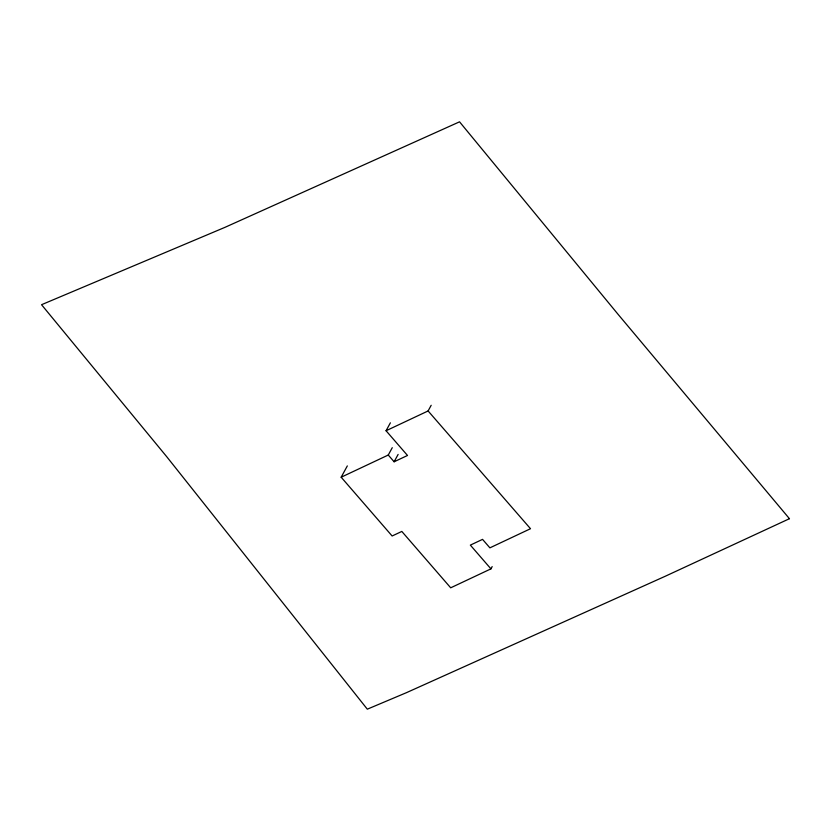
<?xml version="1.0" encoding="UTF-8"?>
<svg xmlns="http://www.w3.org/2000/svg" width="831" height="831" viewBox="0 0 831 831"><rect width="100%" height="100%" fill="white"/><g stroke="black" fill="none" stroke-linecap="round" stroke-linejoin="round"><path stroke-width="1.25" d="M492.17 566.597L490.934 568.861L450.693 587.808L401.82 531.435L392.128 535.995L341.167 477.212L347.327 465.911M392.274 447.68L388.264 455.035L394.112 461.776L407.512 455.471L386.062 430.738L390.383 422.823M394.112 461.776L398.122 454.422M386.062 430.738L428.1 410.95L431.185 405.289M341.167 477.212L388.264 455.035M428.1 410.95L530.51 528.713L489.895 547.847L482.551 539.371L470.346 545.115L490.934 568.861M789.45 518.7L665.382 576.195L406.38 692.701L367.312 709.175L166.657 456.624L41.55 304.707L224.879 227.382L459.543 121.825L618.306 314.606L789.45 518.7"/></g></svg>
